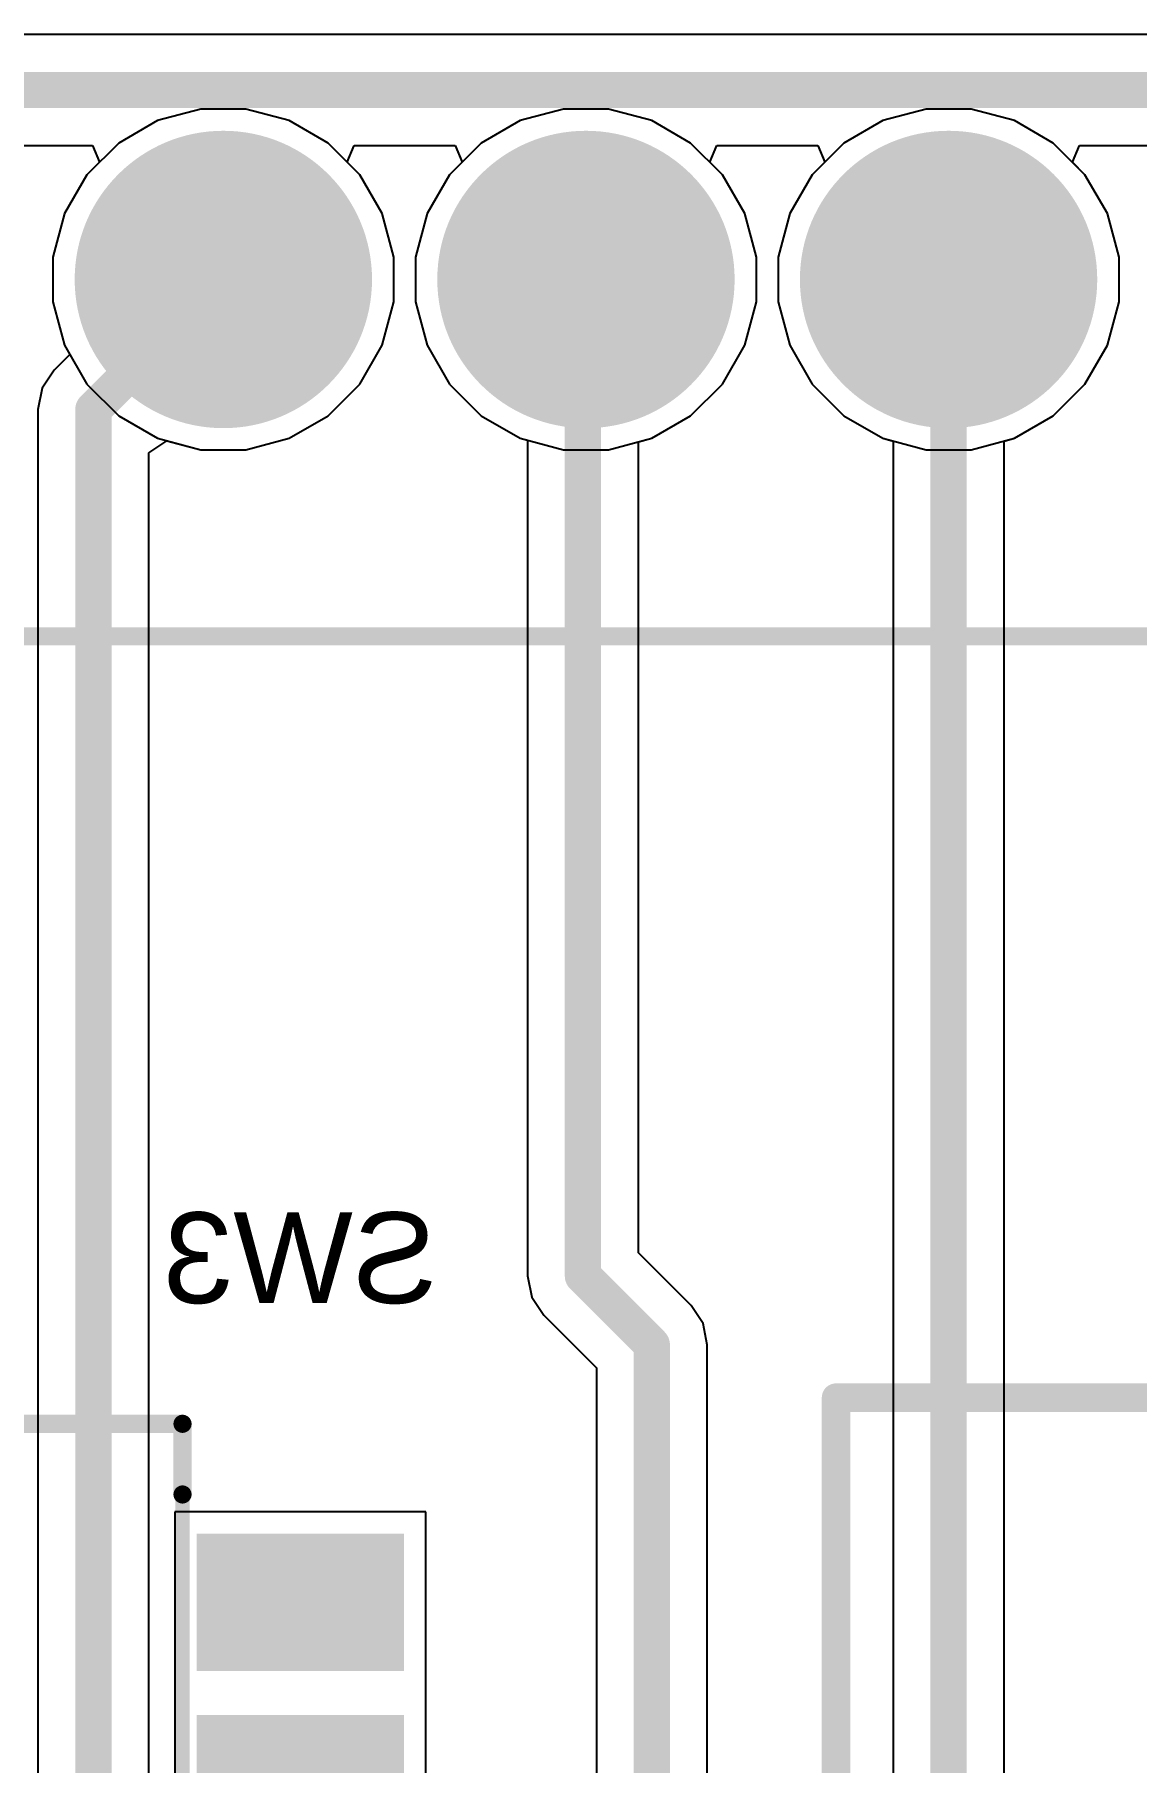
# Model space of a CAD drawing. Header units: inches. Extents: x -8.09 to -2.28, y -0.1 to 6.11.
# Drawn here: x -3.3222 to -3.0184, y 4.2108 to 4.6873 of the extents above; entities that cross this region are included whole.
import ezdxf

# ---------------------------------------------------------------- set-up
doc = ezdxf.new("R2010")
doc.units = ezdxf.units.IN
doc.header["$MEASUREMENT"] = 0
for name, color, linetype in [('BottomLayer', 5, 'Continuous'), ('BottomSolder', 6, 'Continuous'), ('InternalPlane1', 76, 'Continuous'), ('InternalPlane2', 16, 'Continuous'), ('Mechanical3', 76, 'Continuous'), ('Mechanical5', 56, 'Continuous'), ('MultiLayer', 9, 'Continuous'), ('PadHoleLayer', 156, 'Continuous'), ('TopLayer', 1, 'Continuous'), ('TopOverlay', 2, 'Continuous'), ('TopPaste', 8, 'Continuous'), ('TopSolder', 216, 'Continuous')]:
    doc.layers.add(name, color=color, linetype=linetype)
doc.styles.add('Arial', font='', dxfattribs={"height": 0.2})
doc.styles.get('Arial').set_extended_font_data('Arial')

# ---------------------------------------------------------------- blocks, each defined once
blk = doc.blocks.new('MODULE_LCD_16X2_11')
at = {"layer": 'BottomLayer'}
h = blk.add_hatch(color=5, dxfattribs=at)
edge = h.paths.add_edge_path()
edge.add_arc((-0.95984, 0.61024), 0.037, 0, 360)
h = blk.add_hatch(color=5, dxfattribs=at)
edge = h.paths.add_edge_path()
edge.add_arc((-0.85984, 0.61024), 0.037, 0, 360)
h = blk.add_hatch(color=5, dxfattribs=at)
edge = h.paths.add_edge_path()
edge.add_arc((-0.75984, 0.61024), 0.037, 0, 360)
at = {"layer": 'BottomSolder'}
h = blk.add_hatch(color=6, dxfattribs=at)
edge = h.paths.add_edge_path()
edge.add_arc((-0.95984, 0.61024), 0.041, 0, 360)
h = blk.add_hatch(color=6, dxfattribs=at)
edge = h.paths.add_edge_path()
edge.add_arc((-0.85984, 0.61024), 0.041, 0, 360)
h = blk.add_hatch(color=6, dxfattribs=at)
edge = h.paths.add_edge_path()
edge.add_arc((-0.75984, 0.61024), 0.041, 0, 360)
at = {"layer": 'InternalPlane1'}
h = blk.add_hatch(color=76, dxfattribs=at)
edge = h.paths.add_edge_path()
edge.add_arc((-0.95984, 0.61024), 0.04, 0, 360)
h = blk.add_hatch(color=76, dxfattribs=at)
edge = h.paths.add_edge_path()
edge.add_arc((-0.85984, 0.61024), 0.04, 0, 360)
h = blk.add_hatch(color=76, dxfattribs=at)
edge = h.paths.add_edge_path()
edge.add_arc((-0.75984, 0.61024), 0.04, 0, 360)
at = {"layer": 'InternalPlane2'}
h = blk.add_hatch(color=16, dxfattribs=at)
edge = h.paths.add_edge_path()
edge.add_arc((-0.95984, 0.61024), 0.04, 0, 360)
h = blk.add_hatch(color=16, dxfattribs=at)
edge = h.paths.add_edge_path()
edge.add_arc((-0.85984, 0.61024), 0.04, 0, 360)
h = blk.add_hatch(color=16, dxfattribs=at)
edge = h.paths.add_edge_path()
edge.add_arc((-0.75984, 0.61024), 0.04, 0, 360)
at = {"layer": 'MultiLayer'}
h = blk.add_hatch(color=9, dxfattribs=at)
edge = h.paths.add_edge_path()
edge.add_arc((-0.95984, 0.61024), 0.037, 0, 360)
h = blk.add_hatch(color=9, dxfattribs=at)
edge = h.paths.add_edge_path()
edge.add_arc((-0.85984, 0.61024), 0.037, 0, 360)
h = blk.add_hatch(color=9, dxfattribs=at)
edge = h.paths.add_edge_path()
edge.add_arc((-0.75984, 0.61024), 0.037, 0, 360)
at = {"layer": 'PadHoleLayer'}
h = blk.add_hatch(color=156, dxfattribs=at)
edge = h.paths.add_edge_path()
edge.add_arc((-0.95984, 0.61024), 0.02, 0, 360)
h = blk.add_hatch(color=156, dxfattribs=at)
edge = h.paths.add_edge_path()
edge.add_arc((-0.85984, 0.61024), 0.02, 0, 360)
h = blk.add_hatch(color=156, dxfattribs=at)
edge = h.paths.add_edge_path()
edge.add_arc((-0.75984, 0.61024), 0.02, 0, 360)
at = {"layer": 'TopLayer'}
h = blk.add_hatch(color=1, dxfattribs=at)
edge = h.paths.add_edge_path()
edge.add_arc((-0.95984, 0.61024), 0.037, 0, 360)
h = blk.add_hatch(color=1, dxfattribs=at)
edge = h.paths.add_edge_path()
edge.add_arc((-0.85984, 0.61024), 0.037, 0, 360)
h = blk.add_hatch(color=1, dxfattribs=at)
edge = h.paths.add_edge_path()
edge.add_arc((-0.75984, 0.61024), 0.037, 0, 360)
at = {"layer": 'TopSolder'}
h = blk.add_hatch(color=216, dxfattribs=at)
edge = h.paths.add_edge_path()
edge.add_arc((-0.95984, 0.61024), 0.041, 0, 360)
h = blk.add_hatch(color=216, dxfattribs=at)
edge = h.paths.add_edge_path()
edge.add_arc((-0.85984, 0.61024), 0.041, 0, 360)
h = blk.add_hatch(color=216, dxfattribs=at)
edge = h.paths.add_edge_path()
edge.add_arc((-0.75984, 0.61024), 0.041, 0, 360)
at = {"layer": 'TopOverlay'}
blk.add_lwpolyline([(1.5748, 0.70866, 0.005, 0.005, 0), (-1.5748, 0.70866, 0.005, 0.005, 0)], format="xyseb", dxfattribs=at)
blk = doc.blocks.new('IKH0803000_MFG_32')
at = {"layer": 'TopLayer'}
for points in [[(-0.18996, 0.14567), (-0.16004, 0.14567), (-0.16004, 0.09646), (-0.18996, 0.09646)], [(-0.13996, 0.14567), (-0.11004, 0.14567), (-0.11004, 0.09646), (-0.13996, 0.09646)], [(-0.08996, 0.14567), (-0.06004, 0.14567), (-0.06004, 0.09646), (-0.08996, 0.09646)], [(-0.03996, 0.14567), (-0.01004, 0.14567), (-0.01004, 0.09646), (-0.03996, 0.09646)], [(0.01004, 0.14567), (0.03996, 0.14567), (0.03996, 0.09646), (0.01004, 0.09646)], [(0.06004, 0.14567), (0.08996, 0.14567), (0.08996, 0.09646), (0.06004, 0.09646)], [(0.11004, 0.14567), (0.13996, 0.14567), (0.13996, 0.09646), (0.11004, 0.09646)], [(0.16004, 0.14567), (0.18996, 0.14567), (0.18996, 0.09646), (0.16004, 0.09646)], [(-0.18996, -0.09646), (-0.16004, -0.09646), (-0.16004, -0.14567), (-0.18996, -0.14567)], [(-0.13996, -0.09646), (-0.11004, -0.09646), (-0.11004, -0.14567), (-0.13996, -0.14567)], [(-0.08996, -0.09646), (-0.06004, -0.09646), (-0.06004, -0.14567), (-0.08996, -0.14567)], [(-0.03996, -0.09646), (-0.01004, -0.09646), (-0.01004, -0.14567), (-0.03996, -0.14567)], [(0.01004, -0.09646), (0.03996, -0.09646), (0.03996, -0.14567), (0.01004, -0.14567)], [(0.06004, -0.09646), (0.08996, -0.09646), (0.08996, -0.14567), (0.06004, -0.14567)], [(0.11004, -0.09646), (0.13996, -0.09646), (0.13996, -0.14567), (0.11004, -0.14567)], [(0.16004, -0.09646), (0.18996, -0.09646), (0.18996, -0.14567), (0.16004, -0.14567)]]:
    blk.add_hatch(color=1, dxfattribs=at).paths.add_polyline_path(points)
at = {"layer": 'TopPaste'}
for points in [[(-0.18996, 0.14567), (-0.16004, 0.14567), (-0.16004, 0.09646), (-0.18996, 0.09646)], [(-0.13996, 0.14567), (-0.11004, 0.14567), (-0.11004, 0.09646), (-0.13996, 0.09646)], [(-0.08996, 0.14567), (-0.06004, 0.14567), (-0.06004, 0.09646), (-0.08996, 0.09646)], [(-0.03996, 0.14567), (-0.01004, 0.14567), (-0.01004, 0.09646), (-0.03996, 0.09646)], [(0.01004, 0.14567), (0.03996, 0.14567), (0.03996, 0.09646), (0.01004, 0.09646)], [(0.06004, 0.14567), (0.08996, 0.14567), (0.08996, 0.09646), (0.06004, 0.09646)], [(0.11004, 0.14567), (0.13996, 0.14567), (0.13996, 0.09646), (0.11004, 0.09646)], [(0.16004, 0.14567), (0.18996, 0.14567), (0.18996, 0.09646), (0.16004, 0.09646)], [(-0.18996, -0.09646), (-0.16004, -0.09646), (-0.16004, -0.14567), (-0.18996, -0.14567)], [(-0.13996, -0.09646), (-0.11004, -0.09646), (-0.11004, -0.14567), (-0.13996, -0.14567)], [(-0.08996, -0.09646), (-0.06004, -0.09646), (-0.06004, -0.14567), (-0.08996, -0.14567)], [(-0.03996, -0.09646), (-0.01004, -0.09646), (-0.01004, -0.14567), (-0.03996, -0.14567)], [(0.01004, -0.09646), (0.03996, -0.09646), (0.03996, -0.14567), (0.01004, -0.14567)], [(0.06004, -0.09646), (0.08996, -0.09646), (0.08996, -0.14567), (0.06004, -0.14567)], [(0.11004, -0.09646), (0.13996, -0.09646), (0.13996, -0.14567), (0.11004, -0.14567)], [(0.16004, -0.09646), (0.18996, -0.09646), (0.18996, -0.14567), (0.16004, -0.14567)]]:
    blk.add_hatch(color=8, dxfattribs=at).paths.add_polyline_path(points)
at = {"layer": 'TopSolder'}
for points in [[(-0.19396, 0.14967), (-0.15604, 0.14967), (-0.15604, 0.09246), (-0.19396, 0.09246)], [(-0.14396, 0.14967), (-0.10604, 0.14967), (-0.10604, 0.09246), (-0.14396, 0.09246)], [(-0.09396, 0.14967), (-0.05604, 0.14967), (-0.05604, 0.09246), (-0.09396, 0.09246)], [(-0.04396, 0.14967), (-0.00604, 0.14967), (-0.00604, 0.09246), (-0.04396, 0.09246)], [(0.00604, 0.14967), (0.04396, 0.14967), (0.04396, 0.09246), (0.00604, 0.09246)], [(0.05604, 0.14967), (0.09396, 0.14967), (0.09396, 0.09246), (0.05604, 0.09246)], [(0.10604, 0.14967), (0.14396, 0.14967), (0.14396, 0.09246), (0.10604, 0.09246)], [(0.15604, 0.14967), (0.19396, 0.14967), (0.19396, 0.09246), (0.15604, 0.09246)], [(-0.19396, -0.09246), (-0.15604, -0.09246), (-0.15604, -0.14967), (-0.19396, -0.14967)], [(-0.14396, -0.09246), (-0.10604, -0.09246), (-0.10604, -0.14967), (-0.14396, -0.14967)], [(-0.09396, -0.09246), (-0.05604, -0.09246), (-0.05604, -0.14967), (-0.09396, -0.14967)], [(-0.04396, -0.09246), (-0.00604, -0.09246), (-0.00604, -0.14967), (-0.04396, -0.14967)], [(0.00604, -0.09246), (0.04396, -0.09246), (0.04396, -0.14967), (0.00604, -0.14967)], [(0.05604, -0.09246), (0.09396, -0.09246), (0.09396, -0.14967), (0.05604, -0.14967)], [(0.10604, -0.09246), (0.14396, -0.09246), (0.14396, -0.14967), (0.10604, -0.14967)], [(0.15604, -0.09246), (0.19396, -0.09246), (0.19396, -0.14967), (0.15604, -0.14967)]]:
    blk.add_hatch(color=216, dxfattribs=at).paths.add_polyline_path(points)
at = {"layer": 'Mechanical5'}
for points in [[(-0.22421, 0.08858, 0.00394, 0.00394, 0), (-0.22421, -0.08858, 0.00394, 0.00394, 0)], [(-0.22421, 0.08858, 0.00394, 0.00394, 0), (0.22421, 0.08858, 0.00394, 0.00394, 0)], [(0.22421, 0.08858, 0.00394, 0.00394, 0), (0.22421, -0.08858, 0.00394, 0.00394, 0)], [(-0.22421, -0.08858, 0.00394, 0.00394, 0), (0.22421, -0.08858, 0.00394, 0.00394, 0)]]:
    blk.add_lwpolyline(points, format="xyseb", dxfattribs=at)
for points in [[(-0.2252, 0.08858, 0.00197, 0.00197, 1), (-0.22323, 0.08858, 0.00197, 0.00197, 1)], [(-0.2252, 0.08858, 0.00197, 0.00197, 1), (-0.22323, 0.08858, 0.00197, 0.00197, 1)], [(0.22323, 0.08858, 0.00197, 0.00197, 1), (0.2252, 0.08858, 0.00197, 0.00197, 1)], [(0.22323, 0.08858, 0.00197, 0.00197, 1), (0.2252, 0.08858, 0.00197, 0.00197, 1)], [(-0.2252, -0.08858, 0.00197, 0.00197, 1), (-0.22323, -0.08858, 0.00197, 0.00197, 1)], [(-0.2252, -0.08858, 0.00197, 0.00197, 1), (-0.22323, -0.08858, 0.00197, 0.00197, 1)], [(0.22323, -0.08858, 0.00197, 0.00197, 1), (0.2252, -0.08858, 0.00197, 0.00197, 1)], [(0.22323, -0.08858, 0.00197, 0.00197, 1), (0.2252, -0.08858, 0.00197, 0.00197, 1)]]:
    blk.add_lwpolyline(points, format="xyseb", close=True, dxfattribs=at)
at = {"layer": 'TopOverlay'}
for points in [[(-0.22421, 0.08858, 0.005, 0.005, 0), (-0.22421, -0.08858, 0.005, 0.005, 0)], [(-0.22421, 0.08858, 0.005, 0.005, 0), (-0.20472, 0.08858, 0.005, 0.005, 0)], [(0.20472, 0.08858, 0.005, 0.005, 0), (0.22421, 0.08858, 0.005, 0.005, 0)], [(0.22421, 0.08858, 0.005, 0.005, 0), (0.22421, -0.08858, 0.005, 0.005, 0)], [(-0.22421, -0.08858, 0.005, 0.005, 0), (-0.20472, -0.08858, 0.005, 0.005, 0)], [(0.20472, -0.08858, 0.005, 0.005, 0), (0.22421, -0.08858, 0.005, 0.005, 0)]]:
    blk.add_lwpolyline(points, format="xyseb", dxfattribs=at)
for points in [[(-0.22546, 0.08858, 0.0025, 0.0025, 1), (-0.22296, 0.08858, 0.0025, 0.0025, 1)], [(-0.22546, 0.08858, 0.0025, 0.0025, 1), (-0.22296, 0.08858, 0.0025, 0.0025, 1)], [(-0.20597, 0.08858, 0.0025, 0.0025, 1), (-0.20347, 0.08858, 0.0025, 0.0025, 1)], [(0.20347, 0.08858, 0.0025, 0.0025, 1), (0.20597, 0.08858, 0.0025, 0.0025, 1)], [(0.22296, 0.08858, 0.0025, 0.0025, 1), (0.22546, 0.08858, 0.0025, 0.0025, 1)], [(0.22296, 0.08858, 0.0025, 0.0025, 1), (0.22546, 0.08858, 0.0025, 0.0025, 1)], [(-0.22546, -0.08858, 0.0025, 0.0025, 1), (-0.22296, -0.08858, 0.0025, 0.0025, 1)], [(-0.22546, -0.08858, 0.0025, 0.0025, 1), (-0.22296, -0.08858, 0.0025, 0.0025, 1)], [(-0.20597, -0.08858, 0.0025, 0.0025, 1), (-0.20347, -0.08858, 0.0025, 0.0025, 1)], [(0.20347, -0.08858, 0.0025, 0.0025, 1), (0.20597, -0.08858, 0.0025, 0.0025, 1)], [(0.22296, -0.08858, 0.0025, 0.0025, 1), (0.22546, -0.08858, 0.0025, 0.0025, 1)], [(0.22296, -0.08858, 0.0025, 0.0025, 1), (0.22546, -0.08858, 0.0025, 0.0025, 1)], [(-0.2065, -0.13583, 0.00984, 0.00984, 1), (-0.21634, -0.13583, 0.00984, 0.00984, 1)], [(-0.2188, -0.13583, 0.00492, 0.00492, 1), (-0.21388, -0.13583, 0.00492, 0.00492, 1)], [(-0.20896, -0.13583, 0.00492, 0.00492, 1), (-0.20404, -0.13583, 0.00492, 0.00492, 1)]]:
    blk.add_lwpolyline(points, format="xyseb", close=True, dxfattribs=at)
at = {"layer": 'Mechanical3', "style": 'Arial'}
blk.add_text('SW3', height=0.03937, dxfattribs=at).set_placement((0, -0.00697))
blk = doc.blocks.new('FP_3034_MFG_167')
at = {"layer": 'Mechanical5'}
for points in [[(-0.46142, -0.32618, 0.00787, 0.00787, 0), (-0.46142, 0.32618, 0.00787, 0.00787, 0)], [(0.46142, -0.32618, 0.00787, 0.00787, 0), (-0.46142, -0.32618, 0.00787, 0.00787, 0)]]:
    blk.add_lwpolyline(points, format="xyseb", dxfattribs=at)
blk.add_lwpolyline([(-0.46339, -0.32618, 0.00394, 0.00394, 1), (-0.45945, -0.32618, 0.00394, 0.00394, 1)], format="xyseb", close=True, dxfattribs=at)
blk.add_lwpolyline([(-0.46339, -0.32618, 0.00394, 0.00394, 1), (-0.45945, -0.32618, 0.00394, 0.00394, 1)], format="xyseb", close=True, dxfattribs=at)

msp = doc.modelspace()

# ---------------------------------------------------------------- linework, layer by layer
at = {"layer": 'BottomLayer'}
for p, q in [((-3.27635, 4.66676), (-3.2883, 4.66356)), ((-3.26397, 4.66676), (-3.27635, 4.66676)), ((-3.25202, 4.66356), (-3.26397, 4.66676)), ((-3.17635, 4.66676), (-3.1883, 4.66356)), ((-3.16397, 4.66676), (-3.17635, 4.66676)), ((-3.15202, 4.66356), (-3.16397, 4.66676)), ((-3.07635, 4.66676), (-3.0883, 4.66356)), ((-3.06397, 4.66676), (-3.07635, 4.66676)), ((-3.05202, 4.66356), (-3.06397, 4.66676)), ((-3.2883, 4.66356), (-3.29902, 4.65737)), ((-3.2413, 4.65737), (-3.25202, 4.66356)), ((-3.1883, 4.66356), (-3.19902, 4.65737)), ((-3.1413, 4.65737), (-3.15202, 4.66356)), ((-3.0883, 4.66356), (-3.09902, 4.65737)), ((-3.0413, 4.65737), (-3.05202, 4.66356)), ((-3.29902, 4.65737), (-3.30777, 4.64862)), ((-3.23255, 4.64862), (-3.2413, 4.65737)), ((-3.19902, 4.65737), (-3.20777, 4.64862)), ((-3.13255, 4.64862), (-3.1413, 4.65737)), ((-3.09902, 4.65737), (-3.10777, 4.64862)), ((-3.03255, 4.64862), (-3.0413, 4.65737)), ((-3.30777, 4.64862), (-3.31396, 4.63791)), ((-3.22636, 4.63791), (-3.23255, 4.64862)), ((-3.20777, 4.64862), (-3.21396, 4.63791)), ((-3.12636, 4.63791), (-3.13255, 4.64862)), ((-3.10777, 4.64862), (-3.11396, 4.63791)), ((-3.02636, 4.63791), (-3.03255, 4.64862)), ((-3.31396, 4.63791), (-3.31716, 4.62595)), ((-3.22316, 4.62595), (-3.22636, 4.63791)), ((-3.21396, 4.63791), (-3.21716, 4.62595)), ((-3.12316, 4.62595), (-3.12636, 4.63791)), ((-3.11396, 4.63791), (-3.11716, 4.62595)), ((-3.02316, 4.62595), (-3.02636, 4.63791)), ((-3.31716, 4.62595), (-3.31716, 4.61358)), ((-3.22316, 4.61358), (-3.22316, 4.62595)), ((-3.21716, 4.62595), (-3.21716, 4.61358)), ((-3.12316, 4.61358), (-3.12316, 4.62595)), ((-3.11716, 4.62595), (-3.11716, 4.61358)), ((-3.02316, 4.61358), (-3.02316, 4.62595)), ((-3.31716, 4.61358), (-3.31396, 4.60162)), ((-3.22636, 4.60162), (-3.22316, 4.61358)), ((-3.21716, 4.61358), (-3.21396, 4.60162)), ((-3.12636, 4.60162), (-3.12316, 4.61358)), ((-3.11716, 4.61358), (-3.11396, 4.60162)), ((-3.02636, 4.60162), (-3.02316, 4.61358)), ((-3.31396, 4.60162), (-3.30777, 4.59091)), ((-3.23255, 4.59091), (-3.22636, 4.60162)), ((-3.21396, 4.60162), (-3.20777, 4.59091)), ((-3.13255, 4.59091), (-3.12636, 4.60162)), ((-3.11396, 4.60162), (-3.10777, 4.59091)), ((-3.03255, 4.59091), (-3.02636, 4.60162)), ((-3.30777, 4.59091), (-3.29902, 4.58215)), ((-3.2413, 4.58215), (-3.23255, 4.59091)), ((-3.20777, 4.59091), (-3.19902, 4.58215)), ((-3.1413, 4.58215), (-3.13255, 4.59091)), ((-3.10777, 4.59091), (-3.09902, 4.58215)), ((-3.0413, 4.58215), (-3.03255, 4.59091)), ((-3.29902, 4.58215), (-3.2883, 4.57597)), ((-3.25202, 4.57597), (-3.2413, 4.58215)), ((-3.19902, 4.58215), (-3.1883, 4.57597)), ((-3.15202, 4.57597), (-3.1413, 4.58215)), ((-3.09902, 4.58215), (-3.0883, 4.57597)), ((-3.05202, 4.57597), (-3.0413, 4.58215)), ((-3.2883, 4.57597), (-3.27635, 4.57276)), ((-3.26397, 4.57276), (-3.25202, 4.57597)), ((-3.1883, 4.57597), (-3.17635, 4.57276)), ((-3.16397, 4.57276), (-3.15202, 4.57597)), ((-3.0883, 4.57597), (-3.07635, 4.57276)), ((-3.06397, 4.57276), (-3.05202, 4.57597)), ((-3.27635, 4.57276), (-3.26397, 4.57276)), ((-3.17635, 4.57276), (-3.16397, 4.57276)), ((-3.07635, 4.57276), (-3.06397, 4.57276))]:
    msp.add_line(p, q, dxfattribs=at)
at = {"layer": 'TopLayer'}
for p, q in [((-2.885, 4.68729), (-4.56288, 4.68729)), ((-3.3341, 4.65671), (-3.30622, 4.65671)), ((-3.30622, 4.65671), (-3.3043, 4.65209)), ((-3.23601, 4.65209), (-3.2341, 4.65671)), ((-3.2341, 4.65671), (-3.20622, 4.65671)), ((-3.20622, 4.65671), (-3.2043, 4.65209)), ((-3.13601, 4.65209), (-3.1341, 4.65671)), ((-3.1341, 4.65671), (-3.10622, 4.65671)), ((-3.10622, 4.65671), (-3.1043, 4.65209)), ((-3.03601, 4.65209), (-3.0341, 4.65671)), ((-3.0341, 4.65671), (-3.00622, 4.65671)), ((-3.3043, 4.65209), (-3.30777, 4.64862)), ((-3.23255, 4.64862), (-3.23601, 4.65209)), ((-3.2043, 4.65209), (-3.20777, 4.64862)), ((-3.13255, 4.64862), (-3.13601, 4.65209)), ((-3.1043, 4.65209), (-3.10777, 4.64862)), ((-3.03255, 4.64862), (-3.03601, 4.65209)), ((-3.30777, 4.64862), (-3.31396, 4.63791)), ((-3.22636, 4.63791), (-3.23255, 4.64862)), ((-3.20777, 4.64862), (-3.21396, 4.63791)), ((-3.12636, 4.63791), (-3.13255, 4.64862)), ((-3.10777, 4.64862), (-3.11396, 4.63791)), ((-3.02636, 4.63791), (-3.03255, 4.64862)), ((-3.31396, 4.63791), (-3.31716, 4.62595)), ((-3.22316, 4.62595), (-3.22636, 4.63791)), ((-3.21396, 4.63791), (-3.21716, 4.62595)), ((-3.12316, 4.62595), (-3.12636, 4.63791)), ((-3.11396, 4.63791), (-3.11716, 4.62595)), ((-3.02316, 4.62595), (-3.02636, 4.63791)), ((-3.31716, 4.62595), (-3.31716, 4.61358)), ((-3.22316, 4.61358), (-3.22316, 4.62595)), ((-3.21716, 4.62595), (-3.21716, 4.61358)), ((-3.12316, 4.61358), (-3.12316, 4.62595)), ((-3.11716, 4.62595), (-3.11716, 4.61358)), ((-3.02316, 4.61358), (-3.02316, 4.62595)), ((-3.31716, 4.61358), (-3.31396, 4.60162)), ((-3.22636, 4.60162), (-3.22316, 4.61358)), ((-3.21716, 4.61358), (-3.21396, 4.60162)), ((-3.12636, 4.60162), (-3.12316, 4.61358)), ((-3.11716, 4.61358), (-3.11396, 4.60162)), ((-3.02636, 4.60162), (-3.02316, 4.61358)), ((-3.31248, 4.59907), (-3.31681, 4.59474)), ((-3.31396, 4.60162), (-3.31248, 4.59907)), ((-3.23255, 4.59091), (-3.22636, 4.60162)), ((-3.21396, 4.60162), (-3.20777, 4.59091)), ((-3.13255, 4.59091), (-3.12636, 4.60162)), ((-3.11396, 4.60162), (-3.10777, 4.59091)), ((-3.03255, 4.59091), (-3.02636, 4.60162)), ((-3.31681, 4.59474), (-3.32013, 4.58977)), ((-3.32013, 4.58977), (-3.32129, 4.58392)), ((-3.2413, 4.58215), (-3.23255, 4.59091)), ((-3.20777, 4.59091), (-3.19902, 4.58215)), ((-3.1413, 4.58215), (-3.13255, 4.59091)), ((-3.10777, 4.59091), (-3.09902, 4.58215)), ((-3.0413, 4.58215), (-3.03255, 4.59091)), ((-3.32129, 4.58392), (-3.32129, 3.351)), ((-3.25202, 4.57597), (-3.2413, 4.58215)), ((-3.19902, 4.58215), (-3.1883, 4.57597)), ((-3.15202, 4.57597), (-3.1413, 4.58215)), ((-3.09902, 4.58215), (-3.0883, 4.57597)), ((-3.05202, 4.57597), (-3.0413, 4.58215)), ((-3.29071, 4.57199), (-3.28571, 4.57527)), ((-3.28571, 4.57527), (-3.27635, 4.57276)), ((-3.26397, 4.57276), (-3.25202, 4.57597)), ((-3.1883, 4.57597), (-3.18629, 4.57543)), ((-3.18629, 4.57543), (-3.18629, 4.345)), ((-3.15571, 4.57498), (-3.15202, 4.57597)), ((-3.15571, 4.35133), (-3.15571, 4.57498)), ((-3.0883, 4.57597), (-3.08545, 4.5752)), ((-3.08545, 4.5752), (-3.08545, 3.61618)), ((-3.05486, 4.5752), (-3.05202, 4.57597)), ((-3.05486, 3.60984), (-3.05486, 4.5752)), ((-3.29071, 3.35733), (-3.29071, 4.57199)), ((-3.27635, 4.57276), (-3.26397, 4.57276)), ((-3.14119, 4.33681), (-3.15571, 4.35133)), ((-3.18629, 4.345), (-3.18513, 4.33915)), ((-3.18513, 4.33915), (-3.18181, 4.33419)), ((-3.13787, 4.33185), (-3.14119, 4.33681)), ((-3.18181, 4.33419), (-3.16729, 4.31966)), ((-3.13671, 4.326), (-3.13787, 4.33185)), ((-3.13671, 3.57146), (-3.13671, 4.326)), ((-3.16729, 4.31966), (-3.16729, 3.62165)), ((-3.21433, 4.27996), (-3.28354, 4.27996)), ((-3.28354, 4.27996), (-3.28354, 4.23496)), ((-3.21433, 4.23496), (-3.21433, 4.27996)), ((-3.28354, 4.23496), (-3.28354, 4.23004)), ((-3.21433, 4.22996), (-3.21433, 4.23496)), ((-3.28354, 4.23004), (-3.28354, 4.22504)), ((-3.21433, 4.22504), (-3.21433, 4.22996)), ((-3.28354, 4.22504), (-3.28354, 4.18496)), ((-3.21433, 4.18496), (-3.21433, 4.22504))]:
    msp.add_line(p, q, dxfattribs=at)
for points in [[(-4.56288, 4.672, 0.01, 0.01, 0), (-2.885, 4.672, 0.01, 0.01, 0)], [(-3.306, 4.58392, 0.01, 0.01, 0), (-3.27016, 4.61976, 0.01, 0.01, 0)], [(-3.171, 4.345, 0.01, 0.01, 0), (-3.171, 4.61976, 0.01, 0.01, 0)], [(-3.171, 4.61976, 0.01, 0.01, 0), (-3.17016, 4.61976, 0.01, 0.01, 0)], [(-3.07016, 3.60984, 0.01, 0.01, 0), (-3.07016, 4.61976, 0.01, 0.01, 0)], [(-3.306, 3.351, 0.01, 0.01, 0), (-3.306, 4.58392, 0.01, 0.01, 0)], [(-3.171, 4.345, 0.01, 0.01, 0), (-3.152, 4.326, 0.01, 0.01, 0)], [(-3.152, 3.55635, 0.01, 0.01, 0), (-3.152, 4.326, 0.01, 0.01, 0)]]:
    msp.add_lwpolyline(points, format="xyseb", dxfattribs=at)
for points in [[(-3.27266, 4.61976, 0.005, 0.005, 1), (-3.26766, 4.61976, 0.005, 0.005, 1)], [(-3.1735, 4.61976, 0.005, 0.005, 1), (-3.1685, 4.61976, 0.005, 0.005, 1)], [(-3.1735, 4.61976, 0.005, 0.005, 1), (-3.1685, 4.61976, 0.005, 0.005, 1)], [(-3.17266, 4.61976, 0.005, 0.005, 1), (-3.16766, 4.61976, 0.005, 0.005, 1)], [(-3.07266, 4.61976, 0.005, 0.005, 1), (-3.06766, 4.61976, 0.005, 0.005, 1)], [(-3.3085, 4.58392, 0.005, 0.005, 1), (-3.3035, 4.58392, 0.005, 0.005, 1)], [(-3.3085, 4.58392, 0.005, 0.005, 1), (-3.3035, 4.58392, 0.005, 0.005, 1)], [(-3.1735, 4.345, 0.005, 0.005, 1), (-3.1685, 4.345, 0.005, 0.005, 1)], [(-3.1735, 4.345, 0.005, 0.005, 1), (-3.1685, 4.345, 0.005, 0.005, 1)], [(-3.1545, 4.326, 0.005, 0.005, 1), (-3.1495, 4.326, 0.005, 0.005, 1)], [(-3.1545, 4.326, 0.005, 0.005, 1), (-3.1495, 4.326, 0.005, 0.005, 1)]]:
    msp.add_lwpolyline(points, format="xyseb", close=True, dxfattribs=at)

# ---------------------------------------------------------------- block references
for name, p, rotation in [('MODULE_LCD_16X2_11', (-4.03, 5.23), 180), ('FP_3034_MFG_167', (-2.775, 3.85), 270), ('IKH0803000_MFG_32', (-3.37, 4.08), 90)]:
    msp.add_blockref(name, p, dxfattribs=dict(rotation=rotation))

# ---------------------------------------------------------------- texts
at = {"layer": 'TopOverlay', "style": 'Arial', "text_generation_flag": 2}
msp.add_text('SW3', height=0.025, dxfattribs=at).set_placement((-3.21114, 4.3375))

doc.saveas('drawing.dxf')
